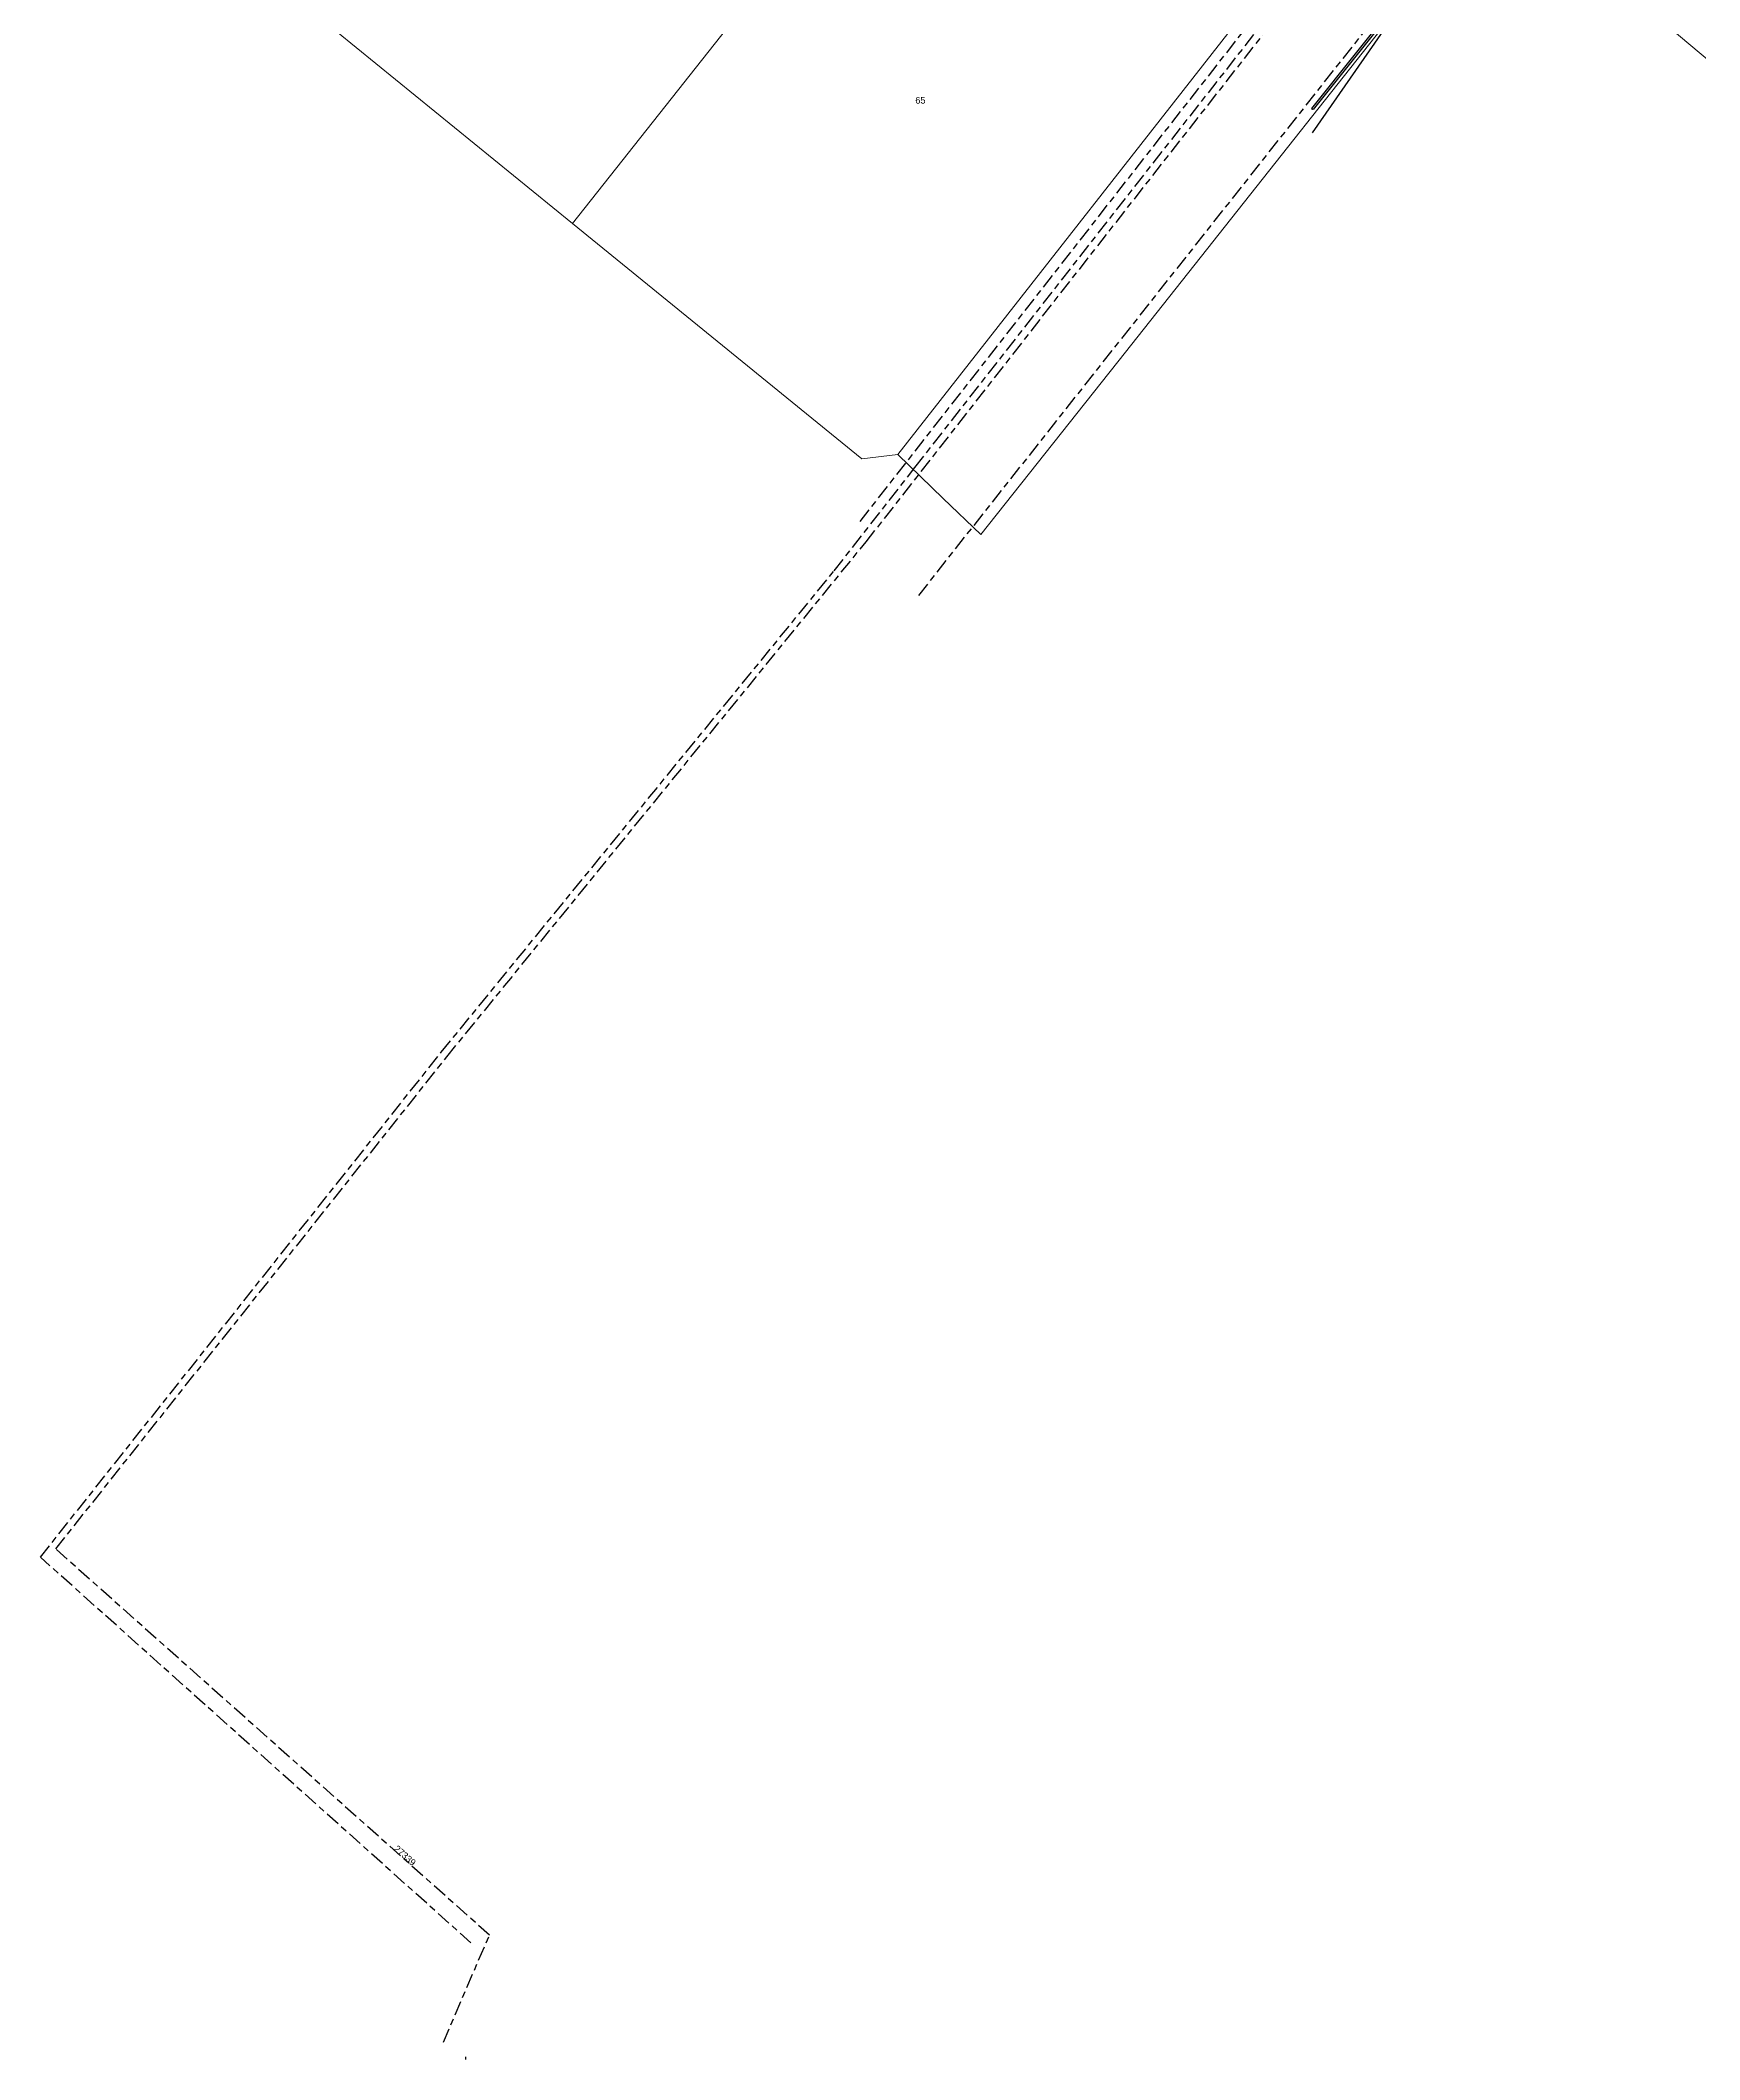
# Model space of a CAD drawing. Header units: metres. Extents: x 300847 to 302995, y 6235779 to 6237713.
# Drawn here: x 301644 to 302102, y 6236048 to 6236604 of the extents above; entities that cross this region are included whole.
import ezdxf

# ---------------------------------------------------------------- set-up
doc = ezdxf.new("R2010")
doc.units = ezdxf.units.M
doc.linetypes.add('Cable Exist UG', pattern=[8.2, 4, -1.2, 1.8, -1.2])
doc.layers.add('Cadastre Land Parcels_SP_EXT', color=9, linetype='Continuous', lineweight=5)
doc.layers.add('Cadastre Roads_SP_EXT', color=9, linetype='Continuous', lineweight=5)
for name, color, linetype in [('Mains_HV_EXT', 7, 'Continuous'), ('Services_SP_EXT', 7, 'Continuous'), ('UG_Details_SP_MISC', 7, 'Continuous')]:
    doc.layers.add(name, color=color, linetype=linetype)
doc.styles.get("Standard").update_dxf_attribs({"font": 'arial.ttf'})

msp = doc.modelspace()

# ---------------------------------------------------------------- linework, layer by layer
at = {"layer": 'Cadastre Land Parcels_SP_EXT', "linetype": 'Continuous'}
for points in [[(301901.98, 6236694.24), (301899.53, 6236696.17), (301836.9, 6236746.77), (301725.78, 6236606.66), (301790.83, 6236553.72), (301881.13, 6236667.88), (301901.98, 6236694.24)], [(302194.65, 6236622.14), (302092.85, 6236707.16), (302045.67, 6236647.62), (302145.66, 6236563.72), (302194.65, 6236622.14)], [(301986.85, 6236625.76), (301901.98, 6236694.24), (301881.13, 6236667.88), (301790.83, 6236553.72), (301870.62, 6236488.84), (301880.49, 6236490.04), (301986.85, 6236625.76)]]:
    msp.add_lwpolyline(points, close=True, dxfattribs=at)
at = {"layer": 'Cadastre Roads_SP_EXT', "linetype": 'Continuous'}
msp.add_lwpolyline([(301986.85, 6236625.76), (301880.49, 6236490.04), (301893.04, 6236477.93), (301903.38, 6236467.96), (301943.22, 6236518.24), (302041.33, 6236642.14)], dxfattribs=at)
at = {"layer": 'Mains_HV_EXT', "linetype": 'Cable Exist UG'}
for points in [[(301762.84, 6236079.83), (301644.14, 6236186.14), (301754.65, 6236325.33), (301862.96, 6236457.98), (301885.21, 6236486.43), (302038.14, 6236681.75), (302044.32, 6236692.38), (302049.25, 6236700.9), (302085.24, 6236746.76), (302088.75, 6236753.67), (302090.59, 6236762.08), (302089.69, 6236772.75), (302086.11, 6236781.34), (302079.94, 6236788.87), (301980.1, 6236867.81), (301967.44, 6236877.04), (301958.78, 6236882.89), (301947.37, 6236890.1), (301934.67, 6236897.45), (301924.98, 6236902.79)], [(301870.11, 6236471.6), (302038.08, 6236686.36), (302045.29, 6236700.9), (302083.46, 6236749.16), (302087.39, 6236760.47), (302087.27, 6236769.78), (302084.59, 6236777.88), (302078.42, 6236786.13), (302058.25, 6236801.88), (302053.12, 6236795.6), (302051.28, 6236795.35)], [(301886.26, 6236451.21), (302084.63, 6236702.11)], [(301755.24, 6236052.46), (301767.93, 6236081.99), (301648.37, 6236188.4), (301756.18, 6236324.03), (301871.74, 6236465.96), (301920.42, 6236528.15), (301981.09, 6236605.64)], [(301761.3, 6236048.46), (301761.3, 6236047.66)]]:
    msp.add_lwpolyline(points, dxfattribs=at)
at = {"layer": 'Services_SP_EXT'}
msp.add_lwpolyline([(301994.84, 6236578.71), (302039.02, 6236642.4)], dxfattribs=at)
at = {"layer": 'UG_Details_SP_MISC'}
for p, q in [((302092.12, 6236707.99), (301994.57, 6236585.39)), ((302092.49, 6236707.69), (301994.95, 6236585.09)), ((301994.57, 6236585.39), (301994.76, 6236585.24)), ((301994.95, 6236585.09), (301994.76, 6236585.24))]:
    msp.add_line(p, q, dxfattribs=at)

# ---------------------------------------------------------------- texts
at = {"layer": 'Cadastre Land Parcels_SP_EXT'}
msp.add_text('65', height=1.8, dxfattribs=at).set_placement((301885.32, 6236586.75))
at = {"layer": 'Mains_HV_EXT'}
msp.add_text('27339', height=1.8, rotation=318.3286, dxfattribs=at).set_placement((301741.44, 6236105.57))

doc.saveas('drawing.dxf')
